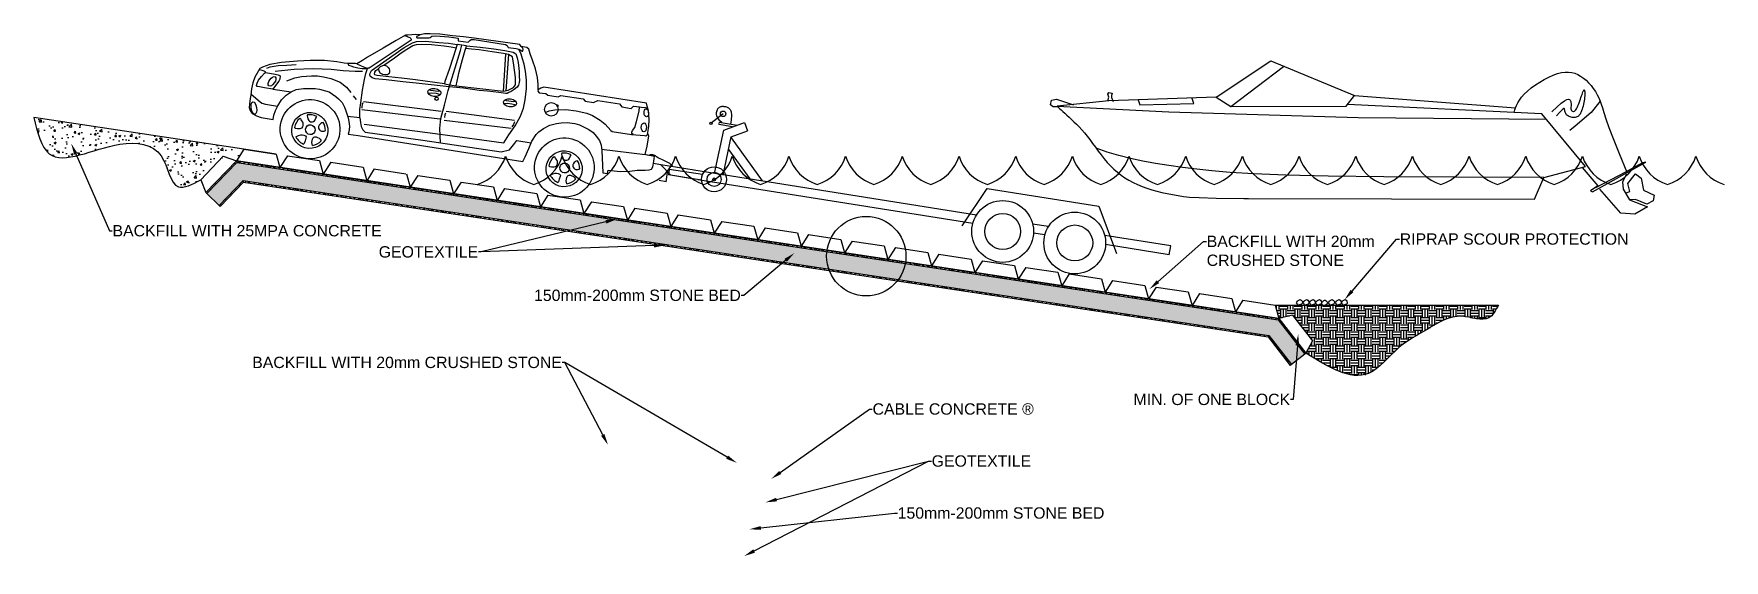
# Model space of a CAD drawing. Header units: inches. Extents: x -67 to 529, y -131 to 54.
import ezdxf
from ezdxf import colors
from ezdxf.entities.mleader import LeaderData, LeaderLine
from ezdxf.math import Vec2, Vec3

# ---------------------------------------------------------------- set-up
doc = ezdxf.new("R2010")
doc.units = ezdxf.units.IN
doc.header["$MEASUREMENT"] = 0
doc.layers.add('www.cadblocksfree.com', color=7, linetype='Continuous', lineweight=5)
doc.styles.get("Standard").update_dxf_attribs({"font": 'arial.ttf'})

msp = doc.modelspace()

# ---------------------------------------------------------------- hatches: boundary and pattern name
h = msp.add_hatch()
h.set_pattern_fill('AR-CONC', color=256)
edge = h.paths.add_edge_path()
edge.add_spline(control_points=[(-67.21, 24.91), (-65.91, 19.65), (-62.26, 4.83), (-40.48, 17.4), (-20.53, 15.28), (-18.73, -2.67), (-11.29, 1.37), (-8.32, 2.98)], knot_values=[0, 0, 0, 0, 13.877738, 39.071599, 54.220515, 66.682339, 74.970071, 74.970071, 74.970071, 74.970071], degree=3, periodic=0)
edge.add_line((-8.32, 2.98), (-0.34, 11.26))
edge.add_line((-0.34, 11.26), (4.29, 9.57))
edge.add_line((4.29, 9.57), (6.94, 13.72))
edge.add_line((6.94, 13.72), (-67.21, 24.91))
h = msp.add_hatch()
h.set_pattern_fill('ANSI38', color=256, scale=10)
h.paths.add_polyline_path([(4.47, 9.04), (4.29, 9.57), (-6.47, -1.58), (-6.11, -1.93)])
h.paths.add_polyline_path([(6.82, 2.11), (6.64, 2.64), (-1.8, -6.1), (-1.44, -6.44)])
h = msp.add_hatch()
h.set_pattern_fill('GRAVEL', color=256, scale=5)
h.set_pattern_definition([(228.01279, (3.6, 5), (-40, -45), [0.67268, -66.59544]), (184.96974, (3.15, 4.5), (60, 5), [1.15434, -114.279624]), (132.51045, (2, 4.4), (50, -55), [0.81394, -80.580163]), (267.27369, (0.05, 3.15), (5, 100), [1.05119, -104.06779]), (292.833654, (0, 2.1), (-25, 60), [1.030775, -102.046866]), (357.27369, (0.4, 1.15), (-100, 5), [1.05119, -104.06779]), (37.69424, (1.45, 1.1), (-65, -50), [1.390145, -137.624243]), (72.25533, (2.55, 1.95), (35, 110), [1.31244, -129.931607]), (121.429566, (2.95, 3.2), (-40, 65), [1.05475, -104.420366]), (175.23636, (2.4, 4.1), (55, -5), [1.20416, -59.003813]), (222.39744, (1.2, 4.2), (-60, -55), [1.55724, -154.166875]), (138.81407, (5, 3.1), (-35, 30), [0.531505, -52.619224]), (171.469234, (4.6, 3.45), (65, -10), [1.011185, -100.107557]), (225, (3.6, 3.6), (-6e-16, -5), [0.707105, -6.36396]), (203.1986, (3.25, 4.2), (25, 10), [0.38079, -37.698076]), (291.8014, (2.9, 4.05), (-5, 15), [0.538515, -26.38731]), (30.96376, (3.1, 3.55), (15, 10), [0.874645, -28.280114]), (161.56505, (3.85, 4), (10, -5), [0.632455, -15.178933]), (16.38954, (0, 4.05), (50, 15), [0.886, -87.714226]), (70.34618, (0.85, 4.3), (-20, -55), [0.743305, -73.58704]), (293.1986, (3.85, 5), (-10, 25), [0.761575, -37.31729]), (343.61046, (4.15, 4.3), (-50, 15), [0.886, -87.714226]), (339.44395, (0, 0.95), (-25, 10), [0.8544, -41.86562]), (294.77514, (0.8, 0.65), (-25, 55), [0.71589, -70.873215]), (66.8014, (3.9, 0), (10, 25), [0.761575, -37.31729]), (17.354025, (4.2, 0.7), (-65, -20), [0.838155, -82.97712]), (69.44395, (1.45, 0), (-10, -25), [0.4272, -42.29282]), (101.30993, (3.6, 0), (-5, 20), [0.25495, -25.24015]), (165.96376, (3.55, 0.25), (15, -5), [1.030775, -19.584753]), (186.009006, (2.55, 0.5), (50, 5), [0.95525, -94.569616]), (303.69007, (3.1, 3.1), (-5, 10), [0.72111, -17.306646]), (353.157227, (3.5, 2.5), (85, -10), [1.25897, -124.637813]), (60.9454, (4.75, 2.35), (-20, -35), [0.51478, -50.96337]), (90, (5, 2.8), (-5, 5), [0.3, -4.7]), (120.25644, (2.45, 0.65), (20, -35), [0.69462, -68.7676]), (48.01279, (2.1, 1.25), (40, 45), [1.34536, -65.92276]), (0, (3, 2.25), (5, 5), [1.3, -3.7]), (325.30485, (4.3, 2.25), (50, -35), [0.79057, -78.26637]), (254.0546, (4.95, 1.8), (-5, -20), [0.72801, -35.67254]), (207.645975, (4.75, 1.1), (-95, -50), [1.185325, -117.34737]), (175.42608, (3.7, 0.55), (-65, 5), [1.253995, -124.145367])])
h.paths.add_polyline_path([(4.47, 9.04), (-6.11, -1.93), (-1.8, -6.1), (6.64, 2.64), (368.6, -51.98), (376.55, -62.15), (381.28, -58.46), (371.85, -46.4)])
h = msp.add_hatch()
h.set_pattern_fill('ANSI38', color=256, scale=10)
h.paths.add_polyline_path([(4.29, 9.57), (4.47, 9.04), (80.85, -2.49), (80.92, -1.99)])
h.paths.add_polyline_path([(80.01, -8.43), (79.94, -8.92), (187.57, -25.17), (187.62, -24.67)])
h.paths.add_polyline_path([(80.92, -1.99), (80.85, -2.49), (188.16, -18.68), (188.21, -18.18)])
h = msp.add_hatch()
h.set_pattern_fill('ANSI38', color=256, scale=10)
h.paths.add_polyline_path([(6.64, 2.64), (6.82, 2.11), (79.94, -8.92), (80.01, -8.43)])
h = msp.add_hatch()
h.set_pattern_fill('ANSI38', color=256, scale=10)
h.paths.add_polyline_path([(188.21, -18.18), (188.16, -18.68), (371.85, -46.4), (372.12, -45.94)])
h = msp.add_hatch()
h.set_pattern_fill('ANSI38', color=256, scale=10)
h.paths.add_polyline_path([(187.62, -24.67), (187.57, -25.17), (368.32, -52.44), (368.6, -51.98)])
h = msp.add_hatch()
h.set_pattern_fill('EARTH', color=256, scale=10)
edge = h.paths.add_edge_path()
edge.add_spline(control_points=[(381.67, -58.15), (389.54, -63.03), (402.19, -70.87), (413.52, -55.67), (424.74, -49.86), (434.89, -43), (446.02, -48.08), (448.61, -43.06), (449.57, -41.19)], knot_values=[0, 0, 0, 0, 23.165648, 37.252282, 49.079658, 62.220586, 71.745586, 77.385478, 77.385478, 77.385478, 77.385478], degree=3, periodic=0)
edge.add_line((449.57, -41.19), (370.82, -41.19))
edge.add_line((370.82, -41.19), (372.12, -45.94))
edge.add_line((372.12, -45.94), (376.9, -44.74))
edge.add_line((376.9, -44.74), (383.98, -53.8))
edge.add_line((383.98, -53.8), (381.67, -58.15))
h = msp.add_hatch()
h.set_pattern_fill('ANSI38', color=256, scale=10)
h.paths.add_polyline_path([(372.12, -45.94), (371.85, -46.4), (381.28, -58.46), (381.67, -58.15), (381.57, -58.02)])
h = msp.add_hatch()
h.set_pattern_fill('ANSI38', color=256, scale=10)
h.paths.add_polyline_path([(368.6, -51.98), (368.32, -52.44), (376.16, -62.46), (376.55, -62.15)])

# ---------------------------------------------------------------- linework, layer by layer
for p, q in [((322.46, 31.06), (323.05, 29.39)), ((342.14, 29.77), (341.56, 31.53)), ((6.94, 13.72), (-67.21, 24.91)), ((176.02, 26.18), (171.77, 22.85)), ((323.05, 29.39), (342.14, 29.77)), ((172.96, 5.21), (176.22, 20.46)), ((179.38, 21.63), (174.45, 22.41)), ((174.59, 23.23), (181.03, 22.23)), ((176.02, 4.56), (178.91, 18.12)), ((176.22, 20.46), (183.54, 23.16)), ((178.91, 18.12), (184.62, 20.22)), ((183.54, 23.16), (184.62, 20.22)), ((6.94, 13.72), (4.29, 9.57)), ((6.94, 13.72), (18.31, 12.01)), ((18.31, 12.01), (6.94, 13.72)), ((18.31, 12.01), (19.61, 7.26)), ((177.95, 13.59), (185.48, 3.22)), ((178.82, 17.7), (189.85, 2.53)), ((-8.32, 2.98), (-0.34, 11.26)), ((-6.47, -1.58), (4.29, 9.57)), ((-6.47, -1.58), (4.29, 9.57)), ((-6.11, -1.93), (4.47, 9.04)), ((-0.34, 11.26), (4.29, 9.57)), ((4.29, 9.57), (19.61, 7.26)), ((4.29, 9.57), (372.12, -45.94)), ((4.29, 9.57), (4.47, 9.04)), ((372.12, -45.94), (4.29, 9.57)), ((4.29, 9.57), (4.47, 9.04)), ((4.47, 9.04), (371.85, -46.4)), ((22.26, 11.41), (19.61, 7.26)), ((19.61, 7.26), (34.94, 4.95)), ((22.26, 11.41), (33.63, 9.69)), ((33.63, 9.69), (34.94, 4.95)), ((37.59, 9.1), (34.94, 4.95)), ((37.59, 9.1), (48.96, 7.38)), ((48.96, 7.38), (50.27, 2.63)), ((52.92, 6.78), (50.27, 2.63)), ((52.74, 6.78), (64.11, 5.07)), ((154.03, 8.2), (157.57, 4.52)), ((165.82, 6.38), (154.04, 8.25)), ((156.43, 6.35), (155.78, 2.27)), ((157.04, 6.62), (156.72, 4.63)), ((168.75, 4.76), (157.04, 6.62)), ((265.45, -9.49), (165.64, 6.38)), ((-8.32, 2.98), (-6.47, -1.58)), ((-1.8, -6.1), (6.64, 2.64)), ((-1.44, -6.44), (6.82, 2.11)), ((6.45, 1.74), (6.82, 2.11)), ((6.64, 2.64), (368.6, -51.98)), ((6.82, 2.11), (6.64, 2.64)), ((6.82, 2.11), (368.32, -52.44)), ((6.82, 2.11), (7.35, 2.03)), ((34.94, 4.95), (50.27, 2.63)), ((50.27, 2.63), (65.59, 0.32)), ((64.29, 5.07), (65.59, 0.32)), ((68.24, 4.47), (65.59, 0.32)), ((65.59, 0.32), (80.92, -1.99)), ((68.24, 4.47), (79.61, 2.76)), ((79.61, 2.76), (80.92, -1.99)), ((83.57, 2.16), (80.92, -1.99)), ((83.57, 2.16), (94.94, 0.44)), ((94.94, 0.44), (96.25, -4.31)), ((155.95, 2.27), (153.4, 2.67)), ((168.44, 2.77), (156.72, 4.63)), ((264.16, -12.45), (167.14, 2.97)), ((-6.47, -1.58), (-6.11, -1.93)), ((-6.11, -1.93), (-1.8, -6.1)), ((80.92, -1.99), (80.85, -2.49)), ((80.92, -1.99), (96.25, -4.31)), ((98.9, -0.15), (96.25, -4.31)), ((96.25, -4.31), (111.57, -6.62)), ((98.9, -0.15), (110.27, -1.87)), ((110.27, -1.87), (111.57, -6.62)), ((114.22, -2.47), (111.57, -6.62)), ((114.22, -2.47), (125.59, -4.18)), ((125.59, -4.18), (126.9, -8.93)), ((129.55, -4.78), (126.9, -8.93)), ((129.55, -4.78), (140.92, -6.5)), ((260.33, -13.31), (269.23, -0.09)), ((269.23, -0.09), (308.55, -6.34)), ((-1.8, -6.1), (-1.44, -6.44)), ((79.94, -8.92), (80.01, -8.43)), ((111.57, -6.62), (126.9, -8.93)), ((126.9, -8.93), (142.23, -11.24)), ((140.92, -6.5), (142.23, -11.24)), ((144.87, -7.09), (142.23, -11.24)), ((142.23, -11.24), (157.55, -13.56)), ((144.87, -7.09), (156.25, -8.81)), ((156.25, -8.81), (157.55, -13.56)), ((160.2, -9.41), (157.55, -13.56)), ((160.2, -9.41), (171.57, -11.12)), ((171.57, -11.12), (172.88, -15.87)), ((175.53, -11.72), (172.88, -15.87)), ((175.53, -11.72), (186.9, -13.43)), ((308.55, -6.34), (314.8, -23.02)), ((157.55, -13.56), (172.88, -15.87)), ((172.88, -15.87), (188.21, -18.18)), ((186.9, -13.43), (188.21, -18.18)), ((190.85, -14.03), (188.21, -18.18)), ((190.85, -14.03), (202.23, -15.75)), ((202.23, -15.75), (203.53, -20.5)), ((206.18, -16.34), (203.53, -20.5)), ((206.18, -16.34), (217.55, -18.06)), ((290.88, -13.53), (285.24, -12.64)), ((289.59, -16.49), (285.55, -15.85)), ((333.95, -20.38), (310.67, -16.68)), ((188.16, -18.68), (188.21, -18.18)), ((188.21, -18.18), (203.53, -20.5)), ((203.53, -20.5), (218.86, -22.81)), ((217.55, -18.06), (218.86, -22.81)), ((221.51, -18.66), (218.86, -22.81)), ((218.86, -22.81), (234.18, -25.12)), ((221.51, -18.66), (232.88, -20.37)), ((232.88, -20.37), (234.18, -25.12)), ((236.83, -20.97), (234.18, -25.12)), ((236.83, -20.97), (248.2, -22.69)), ((248.2, -22.69), (249.51, -27.43)), ((252.16, -23.28), (249.51, -27.43)), ((252.16, -23.28), (263.53, -25)), ((333.46, -23.46), (310.98, -19.89)), ((333.46, -23.46), (333.95, -20.38)), ((187.57, -25.17), (187.62, -24.67)), ((234.18, -25.12), (249.51, -27.43)), ((249.51, -27.43), (264.84, -29.75)), ((263.53, -25), (264.84, -29.75)), ((267.49, -25.6), (264.84, -29.75)), ((264.84, -29.75), (280.16, -32.06)), ((267.49, -25.6), (278.86, -27.31)), ((278.86, -27.31), (280.16, -32.06)), ((282.81, -27.91), (280.16, -32.06)), ((282.81, -27.91), (294.18, -29.63)), ((294.18, -29.63), (295.49, -34.37)), ((280.16, -32.06), (295.49, -34.37)), ((298.14, -30.22), (295.49, -34.37)), ((295.49, -34.37), (310.82, -36.69)), ((298.14, -30.22), (309.51, -31.94)), ((309.51, -31.94), (310.82, -36.69)), ((313.47, -32.54), (310.82, -36.69)), ((313.47, -32.54), (324.84, -34.25)), ((324.84, -34.25), (326.14, -39)), ((328.79, -34.85), (326.14, -39)), ((328.79, -34.85), (340.16, -36.56)), ((310.82, -36.69), (326.14, -39)), ((326.14, -39), (341.47, -41.31)), ((340.16, -36.56), (341.47, -41.31)), ((344.12, -37.16), (341.47, -41.31)), ((341.47, -41.31), (356.8, -43.63)), ((344.12, -37.16), (355.49, -38.88)), ((355.49, -38.88), (356.8, -43.63)), ((359.45, -39.47), (356.8, -43.63)), ((359.45, -39.47), (370.82, -41.19)), ((370.82, -41.19), (372.12, -45.94)), ((370.82, -41.19), (449.57, -41.19)), ((356.8, -43.63), (372.12, -45.94)), ((372.12, -45.94), (371.85, -46.4)), ((371.85, -46.4), (372.12, -45.94)), ((376.9, -44.74), (372.12, -45.94)), ((372.12, -45.94), (381.67, -58.15)), ((372.12, -45.94), (381.67, -58.15)), ((376.9, -44.74), (383.98, -53.8)), ((368.32, -52.44), (368.6, -51.98)), ((368.32, -52.44), (376.16, -62.46)), ((368.6, -51.98), (376.55, -62.15)), ((381.28, -58.46), (376.55, -62.15)), ((381.19, -58.34), (381.28, -58.46)), ((381.67, -58.15), (381.28, -58.46)), ((381.28, -58.46), (381.67, -58.15)), ((381.67, -58.15), (381.57, -58.02)), ((383.98, -53.8), (381.67, -58.15)), ((376.55, -62.15), (376.16, -62.46))]:
    msp.add_line(p, q)
for points in [[(39.71, 44.55), (35.35, 44.93), (30.36, 45.03), (25.79, 44.75), (20.15, 44.23), (16.09, 43.62), (13.48, 42.68), (12.53, 42.15), (10.76, 39.07), (10.09, 37.12), (9.57, 35.02), (9.34, 32.75), (9.16, 31.59), (8.85, 29.58), (8.78, 28.37), (9.15, 27.32), (9.83, 26.32), (11.38, 25.45), (13.07, 24.89), (15.09, 24.52), (17.21, 24.19), (17.48, 25.73), (18.09, 27.36), (18.86, 28.96), (20.17, 31.11), (21.87, 32.7), (23.59, 33.88), (25.37, 34.71), (27.97, 35.09), (30.24, 35.16), (32.03, 35.08), (33.64, 34.83), (35.71, 34.28), (36.98, 33.94), (38.19, 33.14), (39.37, 32.23), (40.34, 31.48), (41.58, 30.23), (42.39, 28.55), (42.91, 27.22), (43.32, 25.8), (43.73, 24.76), (44.02, 22.78), (44.13, 21.56), (43.92, 19.87), (43.77, 19.06), (47.26, 18.5), (105.38, 9.42), (106.21, 11.05), (107.41, 13.97), (108.58, 16.49), (110.06, 18.92), (111.02, 19.81), (112.61, 21.04), (114.85, 22.2), (117.24, 22.8), (118.85, 22.97), (120.99, 23.11), (123.7, 22.74), (125.37, 22.3), (126.99, 21.49), (128.68, 20.65), (130.14, 19.6), (131.18, 18.3), (132.37, 16.8), (133.01, 15.12), (133.19, 13.27), (133.58, 5.36), (135.23, 5.12), (135.42, 6.29), (139.74, 5.89), (143.14, 6.02), (145.74, 6.28), (148.57, 6.32), (149.91, 6.41), (150.77, 6.72), (151.26, 7.55), (151.6, 9.36), (151.74, 10.45), (151.83, 11.13), (149.29, 11.67), (148.47, 11.84), (149.17, 14.78), (149.52, 17.01), (149.75, 18.28), (149.67, 18.89), (149.3, 18.84), (149.43, 19.65), (149.79, 21.76), (149.9, 24.23), (149.65, 27.26), (149.27, 28.85), (149.01, 29.89), (112.7, 35.56), (111.75, 35.27), (111.13, 34.87), (110.72, 34.69), (110.77, 36.57), (110.48, 38.98), (109.83, 42.02), (108.76, 45.06), (107.98, 47.29), (107.47, 48.94), (106.8, 49.56), (105.32, 49.77), (104.76, 49.88), (104.26, 50.61), (88.15, 52.85), (84.36, 53.31), (80.58, 53.71), (76.07, 54.21), (72.64, 54.36), (70.67, 54.33), (69.17, 54.05), (67.62, 54.13), (64.82, 53.94), (63.97, 53.89), (60.61, 52.03), (56.04, 49.26), (50.56, 46.11), (48.73, 45), (46.8, 43.82), (46.3, 43.94), (43.72, 43.86), (42.26, 44.04), (39.71, 44.55)], [(63.69, 53.74), (64.82, 53.31), (65.53, 53.04), (65.86, 52.74), (65.95, 52.46), (65.91, 52.16), (65.58, 51.85), (64.86, 51.43), (51.17, 42.3), (50.71, 42.22)], [(69.17, 54.05), (68.16, 53.54), (67.83, 53.37), (67.79, 53.11), (68.02, 52.92), (69.29, 52.99), (70.67, 52.96), (72.29, 52.94), (72.66, 53.09), (73.21, 53.58), (74.36, 53.66), (76.15, 53.6), (79.2, 53.26), (82.54, 52.79), (82.54, 51.95), (86.1, 51.39), (86.62, 52.05), (87.06, 52.32), (87.5, 52.39), (88.19, 52.32), (99.28, 50.62), (99.82, 50.29), (100.09, 49.76), (100.16, 49.6), (103.01, 49.16), (103.92, 48.93), (104.66, 48.57), (105.17, 48.21), (105.32, 48.22), (105.48, 48.73), (105.47, 49.01), (105.26, 49.41), (104.76, 49.88)], [(49.37, 22.52), (76.15, 18.98), (98.65, 16), (100.43, 18.81), (102.63, 21.92), (104.54, 25.35), (105.57, 28.13), (106.12, 31.08), (106.6, 35.1), (106.68, 38.04), (106.34, 41.18), (105.81, 43.67), (105.28, 45.57), (104.81, 47.25), (103.92, 48.93)], [(51.95, 41.43), (63.45, 49.56), (66.36, 51.18), (67.81, 51.67), (71.02, 51.76), (75.69, 51.35), (79.14, 51.05), (82.2, 50.58), (80.79, 46.15), (79.39, 41.75), (77.85, 37.56), (77.69, 36.74), (79.61, 36.42), (81.78, 36.08), (82.89, 40.99), (84.01, 45.27), (84.97, 48.62), (85.32, 49.68), (85.47, 50.15), (83.88, 50.41), (82.2, 50.58)], [(56.28, 43.28), (60.03, 45.91), (62.41, 47.62), (64.47, 48.98), (66.59, 50.22), (67.81, 50.64), (69.59, 50.71), (73.11, 50.57), (77.55, 50.12), (80.11, 49.76), (81.85, 49.48)], [(76.34, 15.97), (76.03, 20.96), (76.44, 24.52), (77.69, 29.25), (79, 34.41), (83.32, 48.55), (83.88, 50.41)], [(85.47, 50.15), (90.34, 49.72), (93.29, 49.35), (95.09, 49.07), (98.96, 48.47), (100.77, 48.2), (101.91, 47.85), (102.91, 47.33), (103.38, 45.89), (103.69, 44.21), (104.02, 41.11), (104.09, 39.28), (104.14, 38.05), (104.05, 37.21), (103.85, 36.26), (103.37, 35.6), (102.33, 34.81), (101.26, 34.09), (100.41, 33.68), (99.8, 33.4), (99.32, 33.38), (96.82, 33.75), (92.88, 34.13), (89.99, 34.45), (84.44, 35.23), (79.38, 35.64)], [(81.78, 36.08), (98.48, 34.19), (100.23, 34.46), (102.04, 35.44), (102.73, 36.41), (102.79, 39.01), (102.12, 43.28), (101.65, 46.3), (100.27, 47.12), (98.47, 47.4), (94.48, 48), (89.97, 48.69), (87.25, 48.91), (85.14, 49.15)], [(15.04, 42.24), (16.15, 42.73), (19.05, 43.19), (22.06, 43.38), (25.37, 43.59)], [(17.93, 41.26), (24.71, 41.87), (31.38, 42.18), (37.76, 41.89), (42, 41.42), (46.14, 41.16), (48.79, 41.26)], [(47.88, 24.75), (47.86, 27.71), (48.19, 30.01), (48.83, 34.55), (49.52, 38.32), (49.94, 40.34), (50.4, 41.77), (50.48, 42.03), (48.64, 41.99), (47.15, 42.23), (45.76, 42.6), (44.72, 42.94), (43.93, 43.2), (43.72, 43.86)], [(46.8, 43.82), (48.08, 43.25), (49.12, 42.78), (50.08, 42.36), (50.71, 42.22), (50.48, 42.03)], [(77.69, 36.74), (67.47, 38.17), (62.49, 38.75), (58.01, 39.26), (53.97, 39.72), (53.15, 39.89), (52.97, 40.18), (53.09, 40.85), (53.43, 41.41), (54.56, 42.15)], [(54.77, 40.94), (54.56, 41.7), (54.56, 42.23), (55.08, 42.85), (55.93, 43.26), (56.57, 43.29), (57.2, 43.1), (57.85, 42.56), (58.2, 42.03), (58.33, 41.53), (58.3, 40.96), (58.13, 40.39), (57.55, 39.96), (56.93, 39.9), (55.94, 40.09), (54.99, 40.54), (54.72, 41.1)], [(98.48, 34.19), (99.37, 47.26)], [(100.27, 47.12), (99.35, 34.33)], [(350.04, 32), (369.3, 44.82), (398.82, 32.64), (455.65, 28.32)], [(350.04, 32), (355.17, 28.79), (373.79, 42.9)], [(17.15, 34.92), (14.21, 35.37), (12.45, 35.67), (11.66, 35.8), (11.4, 36.18), (11.62, 36.98), (12.04, 38.04), (13.17, 39.39), (14.23, 40.46), (14.56, 40.72), (17.42, 40.22), (19.05, 39.97), (19.72, 39.51), (19.61, 38.38), (19.28, 37.74), (18.02, 36.18), (17.15, 34.92)], [(14.56, 40.72), (14.54, 41.01), (14.11, 41.23), (13.34, 41.42), (12.28, 41.71)], [(22.07, 37.78), (24.95, 38.89), (27.26, 39.31), (30.74, 39.6), (32.92, 39.52), (35.05, 39.19), (37.54, 38.6), (40.9, 37.32), (43.17, 35.54), (44.65, 33.72)], [(79.38, 35.64), (67.65, 36.96), (63.02, 37.49), (57.16, 38.15), (53.27, 38.56), (52.16, 38.82), (51.51, 39.42), (51.35, 40), (51.49, 40.55), (51.81, 41.22), (51.95, 41.43)], [(455.18, 26.69), (455.27, 27.08), (455.42, 27.63), (455.65, 28.31), (455.98, 29.11), (456.43, 30.01), (457.03, 30.98), (457.79, 32.02), (458.73, 33.09), (459.88, 34.19), (461.19, 35.29), (462.63, 36.36), (464.16, 37.37), (465.74, 38.3), (467.33, 39.12), (468.9, 39.82), (470.4, 40.35), (471.8, 40.71), (473.11, 40.89), (474.33, 40.91), (475.48, 40.76), (476.57, 40.47), (477.6, 40.04), (478.59, 39.47), (479.56, 38.79), (480.5, 37.99), (481.4, 37.09), (482.27, 36.12), (483.08, 35.08), (483.82, 34.01), (484.48, 32.91), (485.05, 31.8), (485.52, 30.7), (485.9, 29.6), (486.27, 28.32), (486.76, 26.67), (487.48, 24.44), (488.54, 21.42), (490.06, 17.43), (492.14, 12.24), (494.91, 5.67)], [(9.39, 33.21), (11.98, 30.99), (13.22, 29.97), (14.53, 29.57), (18.83, 28.9)], [(17.15, 34.92), (23.59, 33.88)], [(45.48, 32.48), (46.59, 31.2)], [(48.89, 30.02), (48.65, 29.43), (48.56, 28.82), (48.57, 28.22)], [(49.09, 30.55), (76.54, 27.08)], [(71.92, 33.46), (73.25, 33.58), (74.77, 33.41), (75.85, 33.11), (76.28, 32.96)], [(72.43, 34.83), (72.81, 34.57), (75.48, 34.15), (76.03, 34.34)], [(98.61, 29.8), (99.94, 29.93), (101.46, 29.76), (102.55, 29.45), (102.97, 29.31)], [(99.12, 31.18), (99.5, 30.91), (102.17, 30.5), (102.72, 30.69)], [(110.72, 34.69), (110.63, 34.13), (111.14, 33.59), (113.51, 33.33), (114.12, 32.71), (115.54, 32.48), (117.85, 32.12), (118.8, 32.68), (126.58, 31.47), (127.29, 30.65), (130.25, 30.19), (131.78, 30.9), (139.49, 29.7), (140.27, 28.62), (143.53, 28.11), (144.38, 28.85), (146.53, 28.6)], [(294.03, 28.61), (292.47, 28.61), (291.5, 29.39), (291.89, 30.94), (293.64, 31.33), (299.68, 29.39)], [(350.04, 32), (312.17, 30.71), (293.92, 28.83)], [(311.75, 30.75), (312.14, 32.11), (311.75, 33.08), (312.14, 33.67), (313.31, 33.47), (313.12, 32.69), (313.12, 31.92), (313.7, 30.55)], [(355.17, 28.79), (395.85, 28.9), (398.84, 32.63)], [(468.41, 26.86), (470.26, 28.69), (471.72, 29.98), (472.86, 30.81), (473.7, 31.24), (474.29, 31.35), (474.69, 31.23), (474.94, 30.94), (475.09, 30.56), (475.17, 30.16), (475.2, 29.75), (475.21, 29.34), (475.2, 28.95), (475.18, 28.57), (475.17, 28.21), (475.19, 27.89), (475.25, 27.61), (475.35, 27.38), (475.5, 27.2), (475.69, 27.08), (475.91, 27.03), (476.14, 27.05), (476.4, 27.15), (476.66, 27.33), (476.92, 27.61), (477.17, 27.98), (477.42, 28.43), (477.65, 28.94), (477.89, 29.51), (478.11, 30.1), (478.32, 30.72), (478.53, 31.33), (478.72, 31.93), (478.91, 32.5), (479.09, 33.02), (479.25, 33.49), (479.41, 33.89), (479.55, 34.21), (479.67, 34.44), (479.78, 34.57), (479.88, 34.59), (479.95, 34.48), (480.01, 34.27), (480.05, 33.95), (480.07, 33.55), (480.06, 33.09), (480.04, 32.56), (479.99, 31.99), (479.92, 31.39), (479.83, 30.78), (479.72, 30.15), (479.59, 29.54), (479.44, 28.93), (479.29, 28.35), (479.12, 27.79), (478.95, 27.29), (478.77, 26.83), (478.6, 26.43), (478.41, 26.08), (478.22, 25.79), (478.02, 25.55), (477.8, 25.35), (477.57, 25.2), (477.3, 25.08), (477.01, 24.99), (476.69, 24.93), (476.35, 24.9), (475.99, 24.89), (475.62, 24.92), (475.26, 24.98), (474.91, 25.07), (474.57, 25.19), (474.26, 25.35), (473.99, 25.54), (473.75, 25.75), (473.54, 26), (473.37, 26.26), (473.23, 26.54), (473.12, 26.82), (473.04, 27.12), (472.99, 27.42), (472.96, 27.71), (472.92, 27.94), (472.83, 28.08), (472.65, 28.06), (472.32, 27.84), (471.82, 27.38), (471.11, 26.61), (470.13, 25.49)], [(485.54, 30.66), (482.35, 26.62), (476.68, 21.88), (474.79, 20.3)], [(24.8, 21.36), (25.07, 21.16), (25.28, 21.09), (25.78, 21.04), (26.73, 21.02), (27.12, 21.08), (27.45, 21.27), (27.67, 21.55), (27.85, 22.03), (27.88, 22.52), (27.81, 22.97), (27.7, 23.29), (27.4, 23.69), (27.16, 24.03), (26.98, 24.29), (26.65, 24.58)], [(29.33, 25.78), (29.29, 25.46), (29.37, 24.95), (29.54, 24.46), (29.78, 23.83), (30.06, 23.57), (30.42, 23.41), (30.79, 23.34), (31.15, 23.32), (31.49, 23.45), (31.81, 23.73), (32.05, 24.06), (32.35, 24.62), (32.67, 25.24)], [(47.88, 24.75), (43.52, 25.28)], [(47.88, 24.75), (48.05, 23.1), (48.26, 21.76), (48.87, 20.6), (49.76, 19.76), (70.01, 16.91), (97.72, 12.77), (100.59, 13.47), (102.48, 15.79), (103.21, 16.76), (108.33, 15.96)], [(48.48, 27.65), (76.05, 24.39)], [(77.54, 23.97), (101.18, 21.09)], [(78.09, 26.45), (77.85, 25.78), (77.71, 24.92)], [(78.27, 27.07), (102.43, 23.98)], [(113.28, 26.69), (114.68, 27.24), (116.66, 27.63), (120.55, 27.7), (124.12, 27.28), (127.97, 26.42), (129.88, 25.59), (132.69, 23.94), (134.38, 22.54), (136.45, 20.35), (136.82, 19.97), (143.7, 18.9)], [(117.11, 29.39), (117.49, 29.38), (117.7, 29.26), (117.78, 29.01), (117.63, 28.55)], [(144.32, 18.84), (143.8, 19.3), (143.86, 19.69), (144.05, 20.25), (144.82, 21.36), (145.44, 23.43), (146.36, 27.12), (146.53, 28.6), (147.2, 28.53), (148.57, 28.37)], [(148.57, 28.37), (149.46, 28.06)], [(175.53, 23.09), (174.85, 23.75), (174.35, 24.36), (174.01, 24.91), (173.79, 25.42), (173.69, 25.89), (173.66, 26.32), (173.71, 26.7), (173.79, 27.06), (173.9, 27.38), (174.02, 27.67), (174.17, 27.93), (174.33, 28.16), (174.51, 28.35), (174.72, 28.52), (174.94, 28.65), (175.19, 28.74), (175.45, 28.81), (175.73, 28.84), (176.02, 28.84), (176.31, 28.82), (176.61, 28.78), (176.9, 28.71), (177.18, 28.62), (177.45, 28.52), (177.7, 28.4), (177.93, 28.27), (178.13, 28.11), (178.32, 27.93), (178.48, 27.72), (178.62, 27.48), (178.73, 27.2), (178.82, 26.88), (178.88, 26.52), (178.92, 26.11), (178.93, 25.65), (178.92, 25.14), (178.88, 24.56), (178.81, 23.93), (178.72, 23.23), (178.6, 22.46)], [(293.92, 28.83), (333.35, 26.87), (400.11, 24.94), (466.53, 24.3)], [(293.92, 28.83), (294.21, 28.56), (294.74, 28.07), (295.32, 27.54), (295.94, 26.98), (296.61, 26.36), (297.33, 25.7), (298.11, 24.99), (298.93, 24.23), (299.79, 23.41), (300.68, 22.53), (301.6, 21.58), (302.55, 20.57), (303.5, 19.48), (304.46, 18.32), (305.43, 17.08), (306.4, 15.78), (307.38, 14.44), (308.38, 13.08), (309.41, 11.72), (310.47, 10.38), (311.56, 9.08), (312.7, 7.84), (313.89, 6.68), (315.13, 5.6), (316.43, 4.59), (317.78, 3.65), (319.2, 2.78), (320.67, 1.98), (322.22, 1.25), (323.83, 0.58), (325.51, -0.03), (327.25, -0.59), (329.04, -1.09), (330.87, -1.54), (332.75, -1.94), (334.64, -2.3), (336.56, -2.62), (338.48, -2.9), (340.62, -3.14), (344.03, -3.35), (349.98, -3.52), (359.75, -3.66), (361.36, -3.68)], [(462.37, -3.91), (465.58, 3.78), (480.34, 7.63), (464.94, 26.22), (396.32, 29.49)], [(25.3, 18.06), (26.21, 18.49), (27.01, 18.73), (27.53, 18.77), (28.12, 18.66), (28.61, 18.45), (28.85, 18.11), (28.78, 17.57), (28.49, 16.71), (28.15, 15.75), (27.99, 15.48)], [(31.14, 15.06), (30.92, 16.02), (30.99, 16.66), (31.09, 17.21), (31.28, 17.55), (31.63, 17.91), (31.94, 18.02), (32.45, 18.02), (32.95, 17.86), (33.51, 17.6), (33.81, 17.26), (34.05, 16.95), (34.22, 16.68)], [(34.92, 23.15), (34.48, 23), (34.08, 22.75), (33.78, 22.5), (33.51, 22.13), (33.3, 21.74), (33.23, 21.28), (33.36, 20.92), (33.57, 20.53), (33.87, 20.32), (34.32, 20.11), (34.62, 20.06), (34.91, 20.06), (35.22, 20.13), (35.53, 20.24), (35.69, 20.33)], [(102.4, 23.37), (102.01, 22.43), (101.43, 21.61)], [(143.7, 18.9), (148.3, 18.49), (148.77, 18.44), (149.3, 18.84)], [(119.06, 12.29), (119.02, 11.96), (119.1, 11.45), (119.27, 10.96), (119.51, 10.33), (119.79, 10.07), (120.15, 9.91), (120.52, 9.84), (120.88, 9.82), (121.22, 9.95), (121.54, 10.23), (121.78, 10.56), (122.08, 11.12), (122.4, 11.75)], [(133.15, 13.68), (148.47, 11.84)], [(465.58, 3.78), (434.16, 3.84), (409.1, 4.01), (389.53, 4.27), (374.57, 4.62), (363.33, 5.05), (354.93, 5.54), (348.5, 6.08), (343.14, 6.67), (338.12, 7.29), (333.29, 7.96), (328.63, 8.69), (324.14, 9.51), (319.81, 10.44), (315.63, 11.49), (311.59, 12.69), (307.67, 14.04)], [(4.47, 9.04), (371.85, -46.4), (381.28, -58.46)], [(114.53, 7.86), (114.8, 7.66), (115.01, 7.59), (115.51, 7.54), (116.46, 7.52), (116.86, 7.58), (117.18, 7.77), (117.4, 8.05), (117.59, 8.53), (117.61, 9.03), (117.54, 9.47), (117.43, 9.79), (117.13, 10.19), (116.89, 10.53), (116.71, 10.79), (116.38, 11.08)], [(124.65, 9.65), (124.21, 9.51), (123.81, 9.25), (123.51, 9), (123.24, 8.63), (123.03, 8.24), (122.96, 7.78), (123.09, 7.42), (123.3, 7.03), (123.6, 6.82), (124.05, 6.61), (124.35, 6.56), (124.64, 6.56), (124.95, 6.63), (125.26, 6.74), (125.42, 6.83)], [(149.79, 11.56), (149.82, 11.58), (149.96, 11.66), (150.11, 11.72), (150.26, 11.77), (150.43, 11.8), (150.6, 11.82), (150.77, 11.82), (150.95, 11.82), (151.13, 11.8), (151.3, 11.76), (151.46, 11.72), (151.62, 11.67), (151.75, 11.61), (151.87, 11.54), (152, 11.46), (152.13, 11.37), (152.31, 11.25), (152.53, 11.1), (152.83, 10.93), (153.21, 10.72), (153.7, 10.47), (154.3, 10.17), (154.98, 9.84), (155.69, 9.49), (156.4, 9.12), (157.05, 8.74), (157.59, 8.37), (158, 8.01), (158.21, 7.67)], [(154.03, 8.2), (152.09, 8.56), (151.47, 8.68)], [(479.11, 7.31), (484.64, 0.77), (482.05, -0.95), (482.84, -1.29), (501.56, 9.14), (500.38, 8.91), (494.44, 5.57), (483.79, 0.11)], [(115.03, 4.56), (115.94, 4.99), (116.74, 5.23), (117.26, 5.27), (117.85, 5.16), (118.34, 4.95), (118.58, 4.61), (118.51, 4.07), (118.22, 3.21), (117.88, 2.25), (117.72, 1.98)], [(120.87, 1.56), (120.65, 2.52), (120.72, 3.16), (120.82, 3.71), (121.01, 4.05), (121.36, 4.41), (121.67, 4.52), (122.18, 4.52), (122.69, 4.36), (123.24, 4.1), (123.54, 3.76), (123.78, 3.45), (123.95, 3.18)], [(494.81, 4.92), (493.39, 2.21), (493.65, -0.42), (495.83, -4.14), (502.15, -6.58), (497.76, -9.13), (492.83, -8.86), (485.34, -0.32)], [(494.62, -1.7), (495.99, -1.19), (495.21, 1.58), (497.96, 5.03), (499.97, 3.47), (500.78, -0.75), (504.52, -2.47), (504.18, -4.48), (501.97, -5.64), (497.99, -3.97), (496.06, -4.1)], [(361.36, -3.68), (462.37, -3.91)]]:
    msp.add_lwpolyline(points)
for centre, radius in [((74.9, 31.48), 0.592), ((115.39, 27.76), 2.37), ((176.02, 26.18), 0.963), ((171.77, 22.85), 0.385), ((172.83, 3.09), 4.41), ((172.83, 3.09), 2.48), ((172.83, 3.09), 0.491), ((274.67, -15.27), 10.89), ((226.52, -23.97), 14), ((274.67, -15.27), 6.33), ((300.1, -19.32), 10.89), ((300.1, -19.32), 6.33)]:
    msp.add_circle(centre, radius)
for centre, start, end in [((84.95, 15.61), 286.75108, 343.24892), ((113.56, 15.61), 196.75108, 253.24892), ((104.95, 15.61), 286.75108, 343.24892), ((133.56, 15.61), 196.75108, 253.24892), ((124.95, 15.61), 286.75108, 343.24892), ((153.56, 15.61), 196.75108, 253.24892), ((144.95, 15.61), 286.75108, 343.24892), ((173.56, 15.61), 196.75108, 253.24892), ((164.95, 15.61), 286.75108, 343.24892), ((193.56, 15.61), 196.75108, 253.24892), ((184.95, 15.61), 286.75108, 343.24892), ((213.56, 15.61), 196.75108, 253.24892), ((204.95, 15.61), 286.75108, 343.24892), ((233.56, 15.61), 196.75108, 253.24892), ((224.95, 15.61), 286.75108, 343.24892), ((253.56, 15.61), 196.75108, 253.24892), ((244.95, 15.61), 286.75108, 343.24892), ((273.56, 15.61), 196.75108, 253.24892), ((264.95, 15.61), 286.75108, 343.24892), ((293.56, 15.61), 196.75108, 253.24892), ((284.95, 15.61), 286.75108, 343.24892), ((313.56, 15.61), 196.75108, 253.24892), ((304.95, 15.61), 286.75108, 343.24892), ((333.56, 15.61), 196.75108, 253.24892), ((324.95, 15.61), 286.75108, 343.24892), ((353.56, 15.61), 196.75108, 253.24892), ((344.95, 15.61), 286.75108, 343.24892), ((373.56, 15.61), 196.75108, 253.24892), ((364.95, 15.61), 286.75108, 343.24892), ((393.56, 15.61), 196.75108, 253.24892), ((384.95, 15.61), 286.75108, 343.24892), ((413.56, 15.61), 196.75108, 253.24892), ((404.95, 15.61), 286.75108, 343.24892), ((433.56, 15.61), 196.75108, 253.24892), ((424.95, 15.61), 286.75108, 343.24892), ((453.56, 15.61), 196.75108, 253.24892), ((444.95, 15.61), 286.75108, 343.24892), ((473.56, 15.61), 196.75108, 253.24892), ((464.95, 15.61), 286.75108, 343.24892), ((493.56, 15.61), 196.75108, 253.24892), ((484.95, 15.61), 286.75108, 343.24892), ((513.56, 15.61), 196.75108, 253.24892), ((504.95, 15.61), 286.75108, 343.24892), ((533.56, 15.61), 196.75108, 253.24892)]:
    msp.add_arc(centre, 14.94, start, end)
for centre, major_axis, ratio in [((16.85, 37.61), (-1.1, -1.58), 0.51334), ((10.47, 28.21), (0.38, -2.17), 0.435481), ((30.28, 20.75), (10.42, -1.56), 0.991598), ((74.13, 33.71), (-2.33, 0.34), 0.588755), ((100.82, 30.06), (-2.33, 0.34), 0.588755), ((30.18, 20.32), (-6.36, 0.51), 0.992869), ((148.91, 26.51), (0.11, -1.39), 0.575435), ((30.37, 20.59), (-0.52, 1.67), 0.952413), ((120.01, 7.25), (10.42, -1.56), 0.991598), ((148.04, 21.41), (0.05, -1.54), 0.58963), ((119.91, 6.82), (-6.36, 0.51), 0.992869), ((120.1, 7.09), (-0.52, 1.67), 0.952413)]:
    msp.add_ellipse(centre, major_axis=major_axis, ratio=ratio)
for centre, start_param, end_param in [((30.21, 20.42), 5.83631, 6.535623), ((30.21, 20.42), 10.947201, 11.573522), ((30.21, 20.42), 7.161012, 7.853982), ((30.21, 20.42), 9.835547, 10.379136), ((30.21, 20.42), 8.440878, 9.091132), ((119.94, 6.92), 10.947201, 11.573522), ((119.94, 6.92), 5.83631, 6.535623), ((119.94, 6.92), 9.835547, 10.379136), ((119.94, 6.92), 7.161012, 7.853982), ((119.94, 6.92), 8.440878, 9.091132)]:
    msp.add_ellipse(centre, major_axis=(-5.01, 2.25), ratio=0.98571, start_param=start_param, end_param=end_param)
for points in [[(-67.21, 24.91), (-61.8, 12.14), (-36.82, 15.45), (-22.24, 11.35), (-16.21, 0.44), (-8.32, 2.98)], [(378.82, -41), (378.35, -40.42), (378.73, -39.85), (379.67, -39.28), (380.3, -39.85), (380.37, -40.61), (379.77, -41), (378.73, -41), (378.73, -40.95)], [(381.12, -41), (380.65, -40.42), (381.03, -39.85), (381.97, -39.28), (382.6, -39.85), (382.67, -40.61), (382.07, -41), (381.03, -41), (381.03, -40.95)], [(449.57, -41.19), (446.22, -45.72), (436.71, -45.16), (424.41, -49.78), (414.48, -56.2), (403.71, -65.29), (381.67, -58.15)], [(383.36, -41), (382.89, -40.42), (383.26, -39.85), (384.21, -39.28), (384.84, -39.85), (384.9, -40.61), (384.3, -41), (383.26, -41), (383.26, -40.95)], [(385.56, -41), (385.09, -40.42), (385.47, -39.85), (386.42, -39.28), (387.05, -39.85), (387.11, -40.61), (386.51, -41), (385.47, -41), (385.47, -40.95)], [(387.64, -41.19), (387.17, -40.61), (387.55, -40.04), (388.5, -39.47), (389.13, -40.04), (389.19, -40.79), (388.59, -41.19), (387.55, -41.19), (387.55, -41.14)], [(390.1, -41), (389.63, -40.42), (390.01, -39.85), (390.95, -39.28), (391.58, -39.85), (391.65, -40.61), (391.05, -41), (390.01, -41), (390.01, -40.95)], [(392.56, -41), (392.09, -40.42), (392.47, -39.85), (393.41, -39.28), (394.04, -39.85), (394.1, -40.61), (393.51, -41), (392.47, -41), (392.47, -40.95)], [(394.64, -41), (394.17, -40.42), (394.55, -39.85), (395.49, -39.28), (396.12, -39.85), (396.18, -40.61), (395.59, -41), (394.55, -41), (394.55, -40.95)]]:
    msp.add_spline(points, degree=3)
at = {"layer": 'www.cadblocksfree.com'}
for p, q in [((174.45, 22.41), (174.59, 23.23)), ((154.04, 8.25), (154.03, 8.2)), ((165.15, 3.29), (157.4, 4.52))]:
    msp.add_line(p, q, dxfattribs=at)
msp.add_circle((172.83, 3.09), 2.48, dxfattribs=at)

# ---------------------------------------------------------------- leaders
ml = msp.add_multileader_mtext('Standard')
ml.set_content('BACKFILL WITH 25MPA CONCRETE', color=256)
ml.set_leader_properties()
ml.build(insert=Vec2(0, 0))
ml.multileader.update_dxf_attribs({"dogleg_length": 1})
ctx = ml.context
ctx.base_point, ctx.landing_gap_size, ctx.plane_origin = Vec3(-39.53, -15.03), 0.09, Vec3(-54, 15.71)
notes = []
notes.append((ctx, [(0, (1, 1, 0), (-40.53, -15.03), (1, 0), 1, [(0, [(-54, 15.71)], 0, [])])]))
ctx.mtext.insert, ctx.mtext.flow_direction = Vec3(-39.44, -13), 5
ml = msp.add_multileader_mtext('Standard')
ml.set_content('GEOTEXTILE', color=256)
ml.set_leader_properties()
ml.build(insert=Vec2(0, 0))
ml.multileader.update_dxf_attribs({"dogleg_length": 1})
ctx = ml.context
ctx.base_point, ctx.landing_gap_size, ctx.plane_origin = Vec3(55, -22.5), 0.09, Vec3(138.55, -10.91)
ctx.text_align_type = 2
notes.append((ctx, [(0, (1, 1, 0), (90.67, -22.5), (-1, 0), 1, [(0, [(138.55, -10.91)], 0, [])])]))
ctx.mtext.insert, ctx.mtext.alignment, ctx.mtext.flow_direction = Vec3(89.58, -20.46), 3, 5
ml = msp.add_multileader_mtext('Standard')
ml.set_content('BACKFILL WITH 20mm\\PCRUSHED STONE', color=256)
ml.set_leader_properties()
ml.build(insert=Vec2(0, 0))
ml.multileader.update_dxf_attribs({"dogleg_length": 1})
ctx = ml.context
ctx.base_point, ctx.landing_gap_size, ctx.plane_origin = Vec3(346.57, -18.78), 0.09, Vec3(326.45, -35.61)
notes.append((ctx, [(0, (1, 1, 0), (345.57, -18.78), (1, 0), 1, [(0, [(326.45, -35.61)], 0, [])])]))
ctx.mtext.insert, ctx.mtext.flow_direction = Vec3(346.66, -16.75), 5
ml = msp.add_multileader_mtext('Standard')
ml.set_content('RIPRAP SCOUR PROTECTION', color=256)
ml.set_leader_properties()
ml.build(insert=Vec2(0, 0))
ml.multileader.update_dxf_attribs({"dogleg_length": 1})
ctx = ml.context
ctx.base_point, ctx.landing_gap_size, ctx.plane_origin = Vec3(414.68, -17.96), 0.09, Vec3(395.32, -39.29)
notes.append((ctx, [(0, (1, 1, 0), (413.68, -17.96), (1, 0), 1, [(0, [(395.32, -39.29)], 0, [])])]))
ctx.mtext.insert, ctx.mtext.flow_direction = Vec3(414.77, -15.93), 5
ml = msp.add_multileader_mtext('Standard')
ml.set_content('', color=256)
ml.set_leader_properties()
ml.build(insert=Vec2(0, 0))
ml.multileader.update_dxf_attribs({"dogleg_length": 1})
ctx = ml.context
ctx.base_point, ctx.landing_gap_size, ctx.plane_origin = Vec3(89.49, -22.5), 0.09, Vec3(155.66, -20.1)
ctx.text_align_type = 2
notes.append((ctx, [(0, (1, 1, 0), (90.67, -22.5), (-1, 0), 1, [(0, [(155.66, -20.1)], 0, [])])]))
ctx.mtext.insert, ctx.mtext.alignment, ctx.mtext.flow_direction = Vec3(89.58, -20.5), 3, 5
ml = msp.add_multileader_mtext('Standard')
ml.set_content('150mm-200mm STONE BED', color=256)
ml.set_leader_properties()
ml.build(insert=Vec2(0, 0))
ml.multileader.update_dxf_attribs({"dogleg_length": 1})
ctx = ml.context
ctx.base_point, ctx.landing_gap_size, ctx.plane_origin = Vec3(110.12, -37.79), 0.09, Vec3(201.17, -22.86)
ctx.text_align_type = 2
notes.append((ctx, [(0, (1, 1, 0), (183.36, -37.79), (-1, 0), 1, [(0, [(201.17, -22.86)], 0, [])])]))
ctx.mtext.insert, ctx.mtext.alignment, ctx.mtext.flow_direction = Vec3(182.27, -35.76), 3, 5
ml = msp.add_multileader_mtext('Standard')
ml.set_content('MIN. OF ONE BLOCK', color=256)
ml.set_leader_properties()
ml.build(insert=Vec2(0, 0))
ml.multileader.update_dxf_attribs({"dogleg_length": 1})
ctx = ml.context
ctx.base_point, ctx.landing_gap_size, ctx.plane_origin = Vec3(321.16, -74.46), 0.09, Vec3(378.94, -51.48)
ctx.text_align_type = 2
notes.append((ctx, [(0, (1, 1, 0), (377.18, -74.46), (-1, 0), 1, [(0, [(378.94, -51.48)], 0, [])])]))
ctx.mtext.insert, ctx.mtext.alignment, ctx.mtext.flow_direction = Vec3(376.09, -72.43), 3, 5
ml = msp.add_multileader_mtext('Standard')
ml.set_content('BACKFILL WITH 20mm CRUSHED STONE', color=256)
ml.set_leader_properties()
ml.build(insert=Vec2(0, 0))
ml.multileader.update_dxf_attribs({"dogleg_length": 1})
ctx = ml.context
ctx.base_point, ctx.landing_gap_size, ctx.plane_origin = Vec3(10.46, -61.43), 0.09, Vec3(135.39, -90.49)
ctx.text_align_type = 2
notes.append((ctx, [(0, (1, 1, 0), (120.22, -61.43), (-1, 0), 1, [(0, [(135.39, -90.49)], 0, [])])]))
ctx.mtext.insert, ctx.mtext.alignment, ctx.mtext.flow_direction = Vec3(119.13, -59.4), 3, 5
ml = msp.add_multileader_mtext('Standard')
ml.set_content('', color=256)
ml.set_leader_properties()
ml.build(insert=Vec2(0, 0))
ml.multileader.update_dxf_attribs({"dogleg_length": 1})
ctx = ml.context
ctx.base_point, ctx.landing_gap_size, ctx.plane_origin = Vec3(119.04, -61.43), 0.09, Vec3(180.89, -96.81)
ctx.text_align_type = 2
notes.append((ctx, [(0, (1, 1, 0), (120.22, -61.43), (-1, 0), 1, [(0, [(180.89, -96.81)], 0, [])])]))
ctx.mtext.insert, ctx.mtext.alignment, ctx.mtext.flow_direction = Vec3(119.13, -59.43), 3, 5
ml = msp.add_multileader_mtext('Standard')
ml.set_content('CABLE CONCRETE ®', color=256)
ml.set_leader_properties()
ml.build(insert=Vec2(0, 0))
ml.multileader.update_dxf_attribs({"dogleg_length": 1})
ctx = ml.context
ctx.base_point, ctx.landing_gap_size, ctx.plane_origin = Vec3(228.66, -77.86), 0.09, Vec3(192.9, -102.5)
notes.append((ctx, [(0, (1, 1, 0), (227.66, -77.86), (1, 0), 1, [(0, [(192.9, -102.5)], 0, [])])]))
ctx.mtext.insert, ctx.mtext.flow_direction = Vec3(228.75, -75.82), 5
ml = msp.add_multileader_mtext('Standard')
ml.set_content('', color=256)
ml.set_leader_properties()
ml.build(insert=Vec2(0, 0))
ml.multileader.update_dxf_attribs({"dogleg_length": 1})
ctx = ml.context
ctx.base_point, ctx.landing_gap_size, ctx.plane_origin = Vec3(249.52, -96.18), 0.09, Vec3(183.42, -129.67)
notes.append((ctx, [(0, (1, 1, 0), (248.52, -96.18), (1, 0), 1, [(0, [(183.42, -129.67)], 0, [])])]))
ctx.mtext.insert, ctx.mtext.flow_direction = Vec3(249.61, -94.18), 5
ml = msp.add_multileader_mtext('Standard')
ml.set_content('GEOTEXTILE', color=256)
ml.set_leader_properties()
ml.build(insert=Vec2(0, 0))
ml.multileader.update_dxf_attribs({"dogleg_length": 1})
ctx = ml.context
ctx.base_point, ctx.landing_gap_size, ctx.plane_origin = Vec3(249.52, -96.18), 0.09, Vec3(191.01, -110.71)
notes.append((ctx, [(0, (1, 1, 0), (248.52, -96.18), (1, 0), 1, [(0, [(191.01, -110.71)], 0, [])])]))
ctx.mtext.insert, ctx.mtext.flow_direction = Vec3(249.61, -94.15), 5
ml = msp.add_multileader_mtext('Standard')
ml.set_content('150mm-200mm STONE BED', color=256)
ml.set_leader_properties()
ml.build(insert=Vec2(0, 0))
ml.multileader.update_dxf_attribs({"dogleg_length": 1})
ctx = ml.context
ctx.base_point, ctx.landing_gap_size, ctx.plane_origin = Vec3(237.51, -114.5), 0.09, Vec3(185.32, -120.19)
notes.append((ctx, [(0, (1, 1, 0), (236.51, -114.5), (1, 0), 1, [(0, [(185.32, -120.19)], 0, [])])]))
ctx.mtext.insert, ctx.mtext.flow_direction = Vec3(237.6, -112.47), 5
for ctx, leaders in notes:
    for number, flags, end, landing, length, lines in leaders:
        leader = LeaderData()
        leader.index, (leader.has_last_leader_line, leader.has_dogleg_vector, leader.attachment_direction) = number, flags
        leader.last_leader_point, leader.dogleg_vector, leader.dogleg_length = Vec3(end), Vec3(landing), length
        for number, points, colour, breaks in lines:
            line = LeaderLine()
            line.index, line.vertices, line.color, line.breaks = number, Vec3.list(points), colors.encode_raw_color(colour), breaks
            leader.lines.append(line)
        ctx.leaders.append(leader)

doc.saveas('drawing.dxf')
